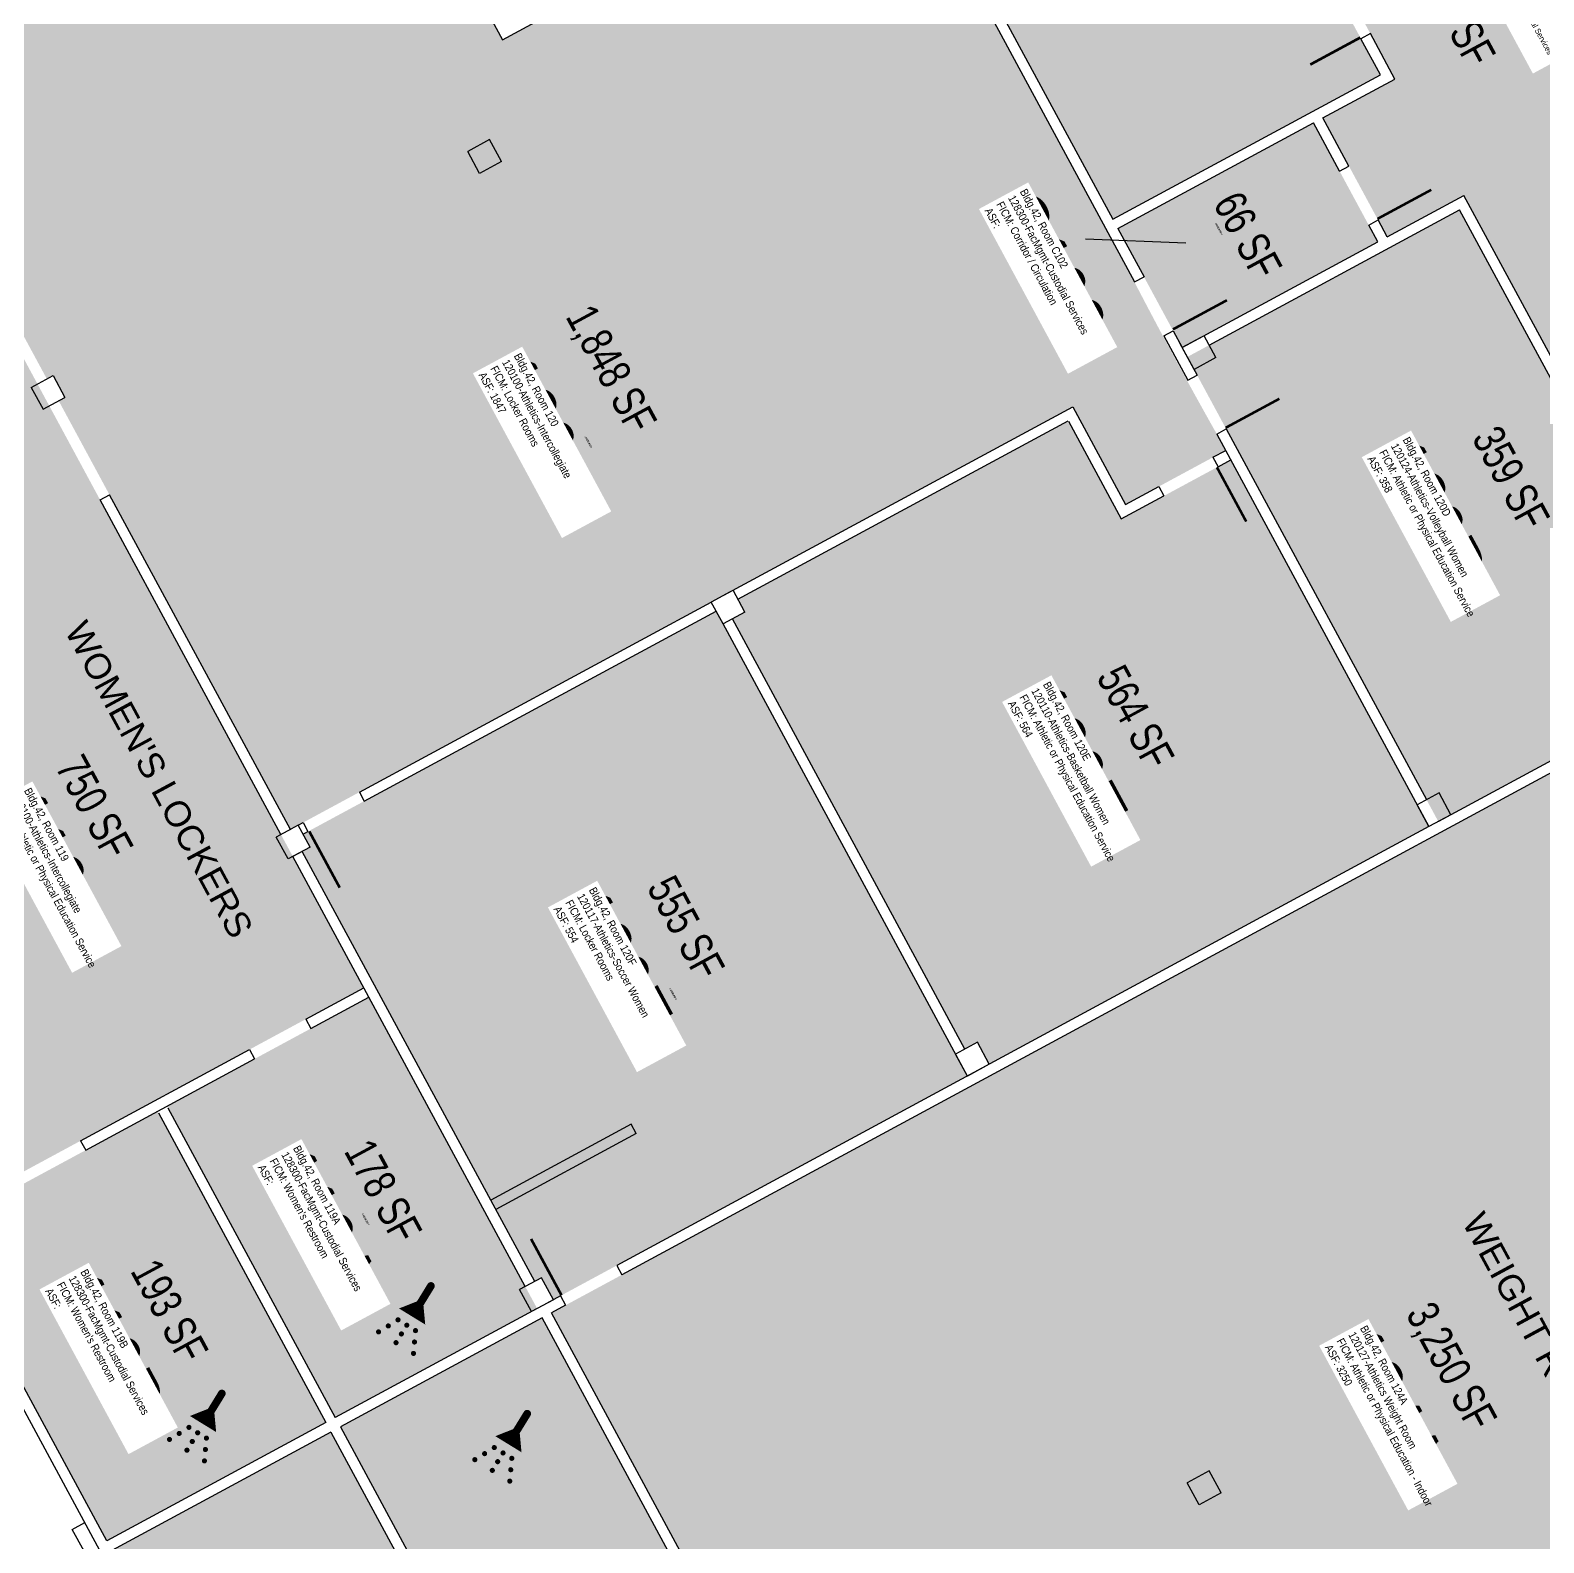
# Model space of a CAD drawing. Header units: inches. Extents: x 69218424 to 69222728, y 27664699 to 27668276.
# Drawn here: x 69218895 to 69219746, y 27665739 to 27666589 of the extents above; entities that cross this region are included whole.
import ezdxf
from ezdxf.enums import TextEntityAlignment as Align

# ---------------------------------------------------------------- set-up
doc = ezdxf.new("R2010")
doc.units = ezdxf.units.IN
doc.header["$LTSCALE"] = 240
doc.header["$MEASUREMENT"] = 0
doc.layers.get('0').update_dxf_attribs({"linetype": 'CONTINUOUS'})
for name, color, linetype in [('A-DOOR', 2, 'CONTINUOUS'), ('A-IDEN-ICON', 4, 'CONTINUOUS'), ('A-IDEN-RNUM', 7, 'CONTINUOUS'), ('A-IDEN-SNUM', 4, 'CONTINUOUS'), ('A-IDEN-TEXT', 4, 'CONTINUOUS'), ('A-IDEN-VNUM', 4, 'CONTINUOUS'), ('A-WALL', 5, 'CONTINUOUS'), ('AREA-TEXT', 3, 'CONTINUOUS'), ('Rooms-Category-Color', 7, 'CONTINUOUS'), ('Rooms-College-Color', 7, 'CONTINUOUS'), ('Rooms-Department-Color', 7, 'CONTINUOUS'), ('Rooms-Division-Color', 7, 'CONTINUOUS'), ('Rooms-Information', 7, 'CONTINUOUS')]:
    doc.layers.add(name, color=color, linetype=linetype)
doc.styles.add('CP_AREA', font='arial.ttf', dxfattribs={"height": 15})
doc.styles.add('CP_ROOMSNUMBER', font='arial.ttf', dxfattribs={"height": 1})
doc.styles.add('CP_ROOMVNUMBER', font='arial.ttf', dxfattribs={"width": 0.85, "height": 0.075})
doc.styles.get("Standard").update_dxf_attribs({"font": 'arial.ttf'})

# ---------------------------------------------------------------- blocks, each defined once
blk = doc.blocks.new('CPSHOWER')
at = {"color": 0, "linetype": 'ByBlock'}
blk.add_lwpolyline([(-0.015, 0.0396, 0, 0.06, 0), (0.005, 0.005, 0.06, 0.06, 0)], format="xyseb", dxfattribs=at)
for points, const_width in [([(-0.0319, 0.0624, 1), (-0.0281, 0.0689, 1)], 0.0075), ([(0.0302, -0.0036, 1), (0.0345, -0.0011, 1)], 0.005), ([(-0.0045, -0.0236, 1), (-0.0002, -0.0211, 1)], 0.005), ([(0.0128, -0.0136, 1), (0.0172, -0.0111, 1)], 0.005), ([(0.0228, -0.0309, 1), (0.0272, -0.0284, 1)], 0.005), ([(0.0488, -0.0159, 1), (0.0531, -0.0134, 1)], 0.005), ([(0.0675, -0.0282, 1), (0.0718, -0.0257, 1)], 0.005), ([(-0.0031, -0.0459, 1), (0.0012, -0.0434, 1)], 0.005), ([(0.0328, -0.0482, 1), (0.0372, -0.0457, 1)], 0.005), ([(-0.0018, -0.0682, 1), (0.0025, -0.0657, 1)], 0.005)]:
    blk.add_lwpolyline(points, format="xyb", close=True, dxfattribs=dict(at, const_width=const_width))
at = {"color": 0, "linetype": 'ByBlock', "const_width": 0.015}
blk.add_lwpolyline([(-0.01, 0.031), (-0.03, 0.0656)], dxfattribs=at)

msp = doc.modelspace()

# ---------------------------------------------------------------- hatches: boundary and pattern name
at = {"layer": 'Rooms-Category-Color', "true_color": 0xadadad}
for points in [[(69219575.81, 27666723.53), (69219586.36, 27666729.23), (69219620.59, 27666665.89), (69219609.16, 27666659.71), (69219648.14, 27666587.57), (69219661.93, 27666562.05), (69219621.46, 27666540.18), (69219628.76, 27666526.66), (69219657.61, 27666473.29), (69219700.71, 27666496.58), (69219813.84, 27666287.23), (69219824.92, 27666293.22), (69219912.38, 27666340.48), (69219520.17, 27667066.29), (69219419.88, 27667012.09)], [(69219617.14, 27666451.42), (69219652.33, 27666470.44), (69219623.49, 27666523.81), (69219616.18, 27666537.33), (69219506.21, 27666477.91), (69219518.11, 27666455.88), (69219542.36, 27666411.01)], [(69219085.03, 27666045.72), (69218971.54, 27665984.39), (69219066.15, 27665809.31), (69219179.64, 27665870.64)], [(69218937.7, 27665739.91), (69219060.87, 27665806.46), (69218966.26, 27665981.54), (69218843.1, 27665914.98)], [(69219270.1, 27665431.89), (69219353.67, 27665477.06), (69219383.59, 27665493.22), (69219182.49, 27665865.36), (69219069, 27665804.04)], [(69219141.65, 27665362.49), (69219189.16, 27665388.16), (69219264.82, 27665429.04), (69219063.72, 27665801.18), (69218940.55, 27665734.63)]]:
    msp.add_hatch(color=253, dxfattribs=at).paths.add_polyline_path(points)
at = {"layer": 'Rooms-Category-Color', "true_color": 0xfbafa2}
for points in [[(69219414.6, 27667009.24), (69219254.48, 27666922.71), (69219323.9, 27666794.23), (69219241.21, 27666749.54), (69219317.27, 27666608.78), (69219408.77, 27666658.22), (69219503.35, 27666483.18), (69219653.8, 27666564.48), (69219642.86, 27666584.71), (69219603.88, 27666656.85), (69219593.32, 27666651.15), (69219559.09, 27666714.49), (69219570.53, 27666720.67)], [(69218854.92, 27666162.34), (69218849.64, 27666159.49), (69218773.58, 27666300.25), (69218666.25, 27666242.25), (69218723.3, 27666136.68), (69218784.88, 27666169.96), (69218803.9, 27666134.77), (69218806.75, 27666129.49), (69218823.86, 27666097.82), (69218831.94, 27666082.86), (69218770.36, 27666049.58), (69218840.24, 27665920.26), (69218891.27, 27665947.83), (69218922.94, 27665964.95), (69219017.96, 27666016.29), (69219049.63, 27666033.4), (69219082.18, 27666050.99), (69218874.91, 27666434.57), (69218833.55, 27666511.11), (69218714.78, 27666446.93), (69218751.86, 27666378.31), (69218817.84, 27666413.97), (69218822.12, 27666406.05), (69218825.92, 27666399.01), (69218843.04, 27666367.34), (69218855.4, 27666344.47), (69218778.86, 27666303.11)], [(69219545.21, 27666405.73), (69219686.38, 27666144.47), (69219839.46, 27666227.19), (69219698.29, 27666488.45), (69219619.99, 27666446.14)], [(69219289.48, 27666258.44), (69219420.19, 27666016.55), (69219427.23, 27666020.35), (69219433.89, 27666008.03), (69219681.11, 27666141.62), (69219569.64, 27666347.89), (69219508.06, 27666314.62), (69219478.35, 27666369.6), (69219292.71, 27666269.29), (69219296.52, 27666262.25)], [(69219915.23, 27666335.2), (69219861.56, 27666306.2), (69219827.77, 27666287.94), (69219816.69, 27666281.95), (69219844.74, 27666230.05), (69219899.29, 27666259.52), (69219902.14, 27666254.24), (69219187.77, 27665868.22), (69219375.55, 27665520.71), (69219427.46, 27665548.76), (69219407.49, 27665585.71), (69219397.38, 27665580.24), (69219394.52, 27665585.52), (69219409.92, 27665593.84), (69219503.12, 27665421.37), (69220146.23, 27665768.89), (69220124.36, 27665809.36), (69220140.19, 27665817.91), (69220143.05, 27665812.64), (69220132.49, 27665806.93), (69220178.13, 27665722.47), (69220230.91, 27665751), (69220156.71, 27665888.32)]]:
    msp.add_hatch(color=21, dxfattribs=at).paths.add_polyline_path(points)
at = {"layer": 'Rooms-Category-Color', "true_color": 0xffe090}
h = msp.add_hatch(color=41, dxfattribs=at)
edge = h.paths.add_edge_path()
edge.add_line((69219277.54, 27666267.91), (69219288.1, 27666273.62))
edge.add_line((69219288.1, 27666273.62), (69219480.78, 27666377.73))
edge.add_line((69219480.78, 27666377.73), (69219510.49, 27666322.75))
edge.add_line((69219510.49, 27666322.75), (69219566.79, 27666353.17))
edge.add_line((69219566.79, 27666353.17), (69219561.8, 27666362.41))
edge.add_arc((69221949.83, 27667711.38), 2742.7, 207.30967, 209.46148, ccw=False)
edge.add_line((69219512.83, 27666453.03), (69219500.93, 27666475.05))
edge.add_line((69219500.93, 27666475.05), (69219498.08, 27666480.33))
edge.add_line((69219498.08, 27666480.33), (69219406.34, 27666650.09))
edge.add_line((69219406.34, 27666650.09), (69219314.85, 27666600.65))
edge.add_line((69219314.85, 27666600.65), (69219286.8, 27666652.56))
edge.add_line((69219286.8, 27666652.56), (69219160.11, 27666584.1))
edge.add_line((69219160.11, 27666584.1), (69219039.82, 27666806.72))
edge.add_line((69219039.82, 27666806.72), (69218761.81, 27666656.49))
edge.add_line((69218761.81, 27666656.49), (69218801.74, 27666582.59))
edge.add_line((69218801.74, 27666582.59), (69218818.86, 27666550.92))
edge.add_line((69218818.86, 27666550.92), (69218903.97, 27666393.4))
edge.add_line((69218903.97, 27666393.4), (69218907.49, 27666395.3))
edge.add_line((69218907.49, 27666395.3), (69218914.15, 27666382.99))
edge.add_line((69218914.15, 27666382.99), (69218910.63, 27666381.09))
edge.add_line((69218910.63, 27666381.09), (69219040.89, 27666140.03))
edge.add_line((69219040.89, 27666140.03), (69219277.54, 27666267.91))
msp.add_hatch(color=41, dxfattribs=at).paths.add_polyline_path([(69219280.27, 27666262.87), (69219048.02, 27666137.37), (69219051.95, 27666130.09), (69219047.55, 27666127.71), (69219178.26, 27665885.81), (69219182.11, 27665887.9), (69219188.77, 27665875.58), (69219421.57, 27666001.38)])
at = {"layer": 'Rooms-College-Color', "true_color": 0xadadad}
for points in [[(69219575.81, 27666723.53), (69219586.36, 27666729.23), (69219620.59, 27666665.89), (69219609.16, 27666659.71), (69219648.14, 27666587.57), (69219661.93, 27666562.05), (69219621.46, 27666540.18), (69219628.76, 27666526.66), (69219657.61, 27666473.29), (69219700.71, 27666496.58), (69219813.84, 27666287.23), (69219824.92, 27666293.22), (69219912.38, 27666340.48), (69219520.17, 27667066.29), (69219419.88, 27667012.09)], [(69219617.14, 27666451.42), (69219652.33, 27666470.44), (69219623.49, 27666523.81), (69219616.18, 27666537.33), (69219506.21, 27666477.91), (69219518.11, 27666455.88), (69219542.36, 27666411.01)], [(69219085.03, 27666045.72), (69218971.54, 27665984.39), (69219066.15, 27665809.31), (69219179.64, 27665870.64)], [(69218937.7, 27665739.91), (69219060.87, 27665806.46), (69218966.26, 27665981.54), (69218843.1, 27665914.98)], [(69219270.1, 27665431.89), (69219353.67, 27665477.06), (69219383.59, 27665493.22), (69219182.49, 27665865.36), (69219069, 27665804.04)], [(69219141.65, 27665362.49), (69219189.16, 27665388.16), (69219264.82, 27665429.04), (69219063.72, 27665801.18), (69218940.55, 27665734.63)]]:
    msp.add_hatch(color=253, dxfattribs=at).paths.add_polyline_path(points)
at = {"layer": 'Rooms-College-Color', "true_color": 0xffff64}
for points in [[(69219414.6, 27667009.24), (69219254.48, 27666922.71), (69219323.9, 27666794.23), (69219241.21, 27666749.54), (69219317.27, 27666608.78), (69219408.77, 27666658.22), (69219503.35, 27666483.18), (69219653.8, 27666564.48), (69219642.86, 27666584.71), (69219603.88, 27666656.85), (69219593.32, 27666651.15), (69219559.09, 27666714.49), (69219570.53, 27666720.67)], [(69218854.92, 27666162.34), (69218849.64, 27666159.49), (69218773.58, 27666300.25), (69218666.25, 27666242.25), (69218723.3, 27666136.68), (69218784.88, 27666169.96), (69218803.9, 27666134.77), (69218806.75, 27666129.49), (69218823.86, 27666097.82), (69218831.94, 27666082.86), (69218770.36, 27666049.58), (69218840.24, 27665920.26), (69218891.27, 27665947.83), (69218922.94, 27665964.95), (69219017.96, 27666016.29), (69219049.63, 27666033.4), (69219082.18, 27666050.99), (69218874.91, 27666434.57), (69218833.55, 27666511.11), (69218714.78, 27666446.93), (69218751.86, 27666378.31), (69218817.84, 27666413.97), (69218822.12, 27666406.05), (69218825.92, 27666399.01), (69218843.04, 27666367.34), (69218855.4, 27666344.47), (69218778.86, 27666303.11)], [(69219545.21, 27666405.73), (69219686.38, 27666144.47), (69219839.46, 27666227.19), (69219698.29, 27666488.45), (69219619.99, 27666446.14)], [(69219289.48, 27666258.44), (69219420.19, 27666016.55), (69219427.23, 27666020.35), (69219433.89, 27666008.03), (69219681.11, 27666141.62), (69219569.64, 27666347.89), (69219508.06, 27666314.62), (69219478.35, 27666369.6), (69219292.71, 27666269.29), (69219296.52, 27666262.25)], [(69219915.23, 27666335.2), (69219861.56, 27666306.2), (69219827.77, 27666287.94), (69219816.69, 27666281.95), (69219844.74, 27666230.05), (69219899.29, 27666259.52), (69219902.14, 27666254.24), (69219187.77, 27665868.22), (69219375.55, 27665520.71), (69219427.46, 27665548.76), (69219407.49, 27665585.71), (69219397.38, 27665580.24), (69219394.52, 27665585.52), (69219409.92, 27665593.84), (69219503.12, 27665421.37), (69220146.23, 27665768.89), (69220124.36, 27665809.36), (69220140.19, 27665817.91), (69220143.05, 27665812.64), (69220132.49, 27665806.93), (69220178.13, 27665722.47), (69220230.91, 27665751), (69220156.71, 27665888.32)], [(69219280.27, 27666262.87), (69219048.02, 27666137.37), (69219051.95, 27666130.09), (69219047.55, 27666127.71), (69219178.26, 27665885.81), (69219182.11, 27665887.9), (69219188.77, 27665875.58), (69219421.57, 27666001.38)]]:
    msp.add_hatch(color=51, dxfattribs=at).paths.add_polyline_path(points)
h = msp.add_hatch(color=51, dxfattribs=at)
edge = h.paths.add_edge_path()
edge.add_line((69219277.54, 27666267.91), (69219288.1, 27666273.62))
edge.add_line((69219288.1, 27666273.62), (69219480.78, 27666377.73))
edge.add_line((69219480.78, 27666377.73), (69219510.49, 27666322.75))
edge.add_line((69219510.49, 27666322.75), (69219566.79, 27666353.17))
edge.add_line((69219566.79, 27666353.17), (69219561.8, 27666362.41))
edge.add_arc((69221949.83, 27667711.38), 2742.7, 207.30967, 209.46148, ccw=False)
edge.add_line((69219512.83, 27666453.03), (69219500.93, 27666475.05))
edge.add_line((69219500.93, 27666475.05), (69219498.08, 27666480.33))
edge.add_line((69219498.08, 27666480.33), (69219406.34, 27666650.09))
edge.add_line((69219406.34, 27666650.09), (69219314.85, 27666600.65))
edge.add_line((69219314.85, 27666600.65), (69219286.8, 27666652.56))
edge.add_line((69219286.8, 27666652.56), (69219160.11, 27666584.1))
edge.add_line((69219160.11, 27666584.1), (69219039.82, 27666806.72))
edge.add_line((69219039.82, 27666806.72), (69218761.81, 27666656.49))
edge.add_line((69218761.81, 27666656.49), (69218801.74, 27666582.59))
edge.add_line((69218801.74, 27666582.59), (69218818.86, 27666550.92))
edge.add_line((69218818.86, 27666550.92), (69218903.97, 27666393.4))
edge.add_line((69218903.97, 27666393.4), (69218907.49, 27666395.3))
edge.add_line((69218907.49, 27666395.3), (69218914.15, 27666382.99))
edge.add_line((69218914.15, 27666382.99), (69218910.63, 27666381.09))
edge.add_line((69218910.63, 27666381.09), (69219040.89, 27666140.03))
edge.add_line((69219040.89, 27666140.03), (69219277.54, 27666267.91))
at = {"layer": 'Rooms-Department-Color', "true_color": 0xacacac}
for points in [[(69219575.81, 27666723.53), (69219586.36, 27666729.23), (69219620.59, 27666665.89), (69219609.16, 27666659.71), (69219648.14, 27666587.57), (69219661.93, 27666562.05), (69219621.46, 27666540.18), (69219628.76, 27666526.66), (69219657.61, 27666473.29), (69219700.71, 27666496.58), (69219813.84, 27666287.23), (69219824.92, 27666293.22), (69219912.38, 27666340.48), (69219520.17, 27667066.29), (69219419.88, 27667012.09)], [(69219617.14, 27666451.42), (69219652.33, 27666470.44), (69219623.49, 27666523.81), (69219616.18, 27666537.33), (69219506.21, 27666477.91), (69219518.11, 27666455.88), (69219542.36, 27666411.01)], [(69219085.03, 27666045.72), (69218971.54, 27665984.39), (69219066.15, 27665809.31), (69219179.64, 27665870.64)], [(69218937.7, 27665739.91), (69219060.87, 27665806.46), (69218966.26, 27665981.54), (69218843.1, 27665914.98)], [(69219270.1, 27665431.89), (69219353.67, 27665477.06), (69219383.59, 27665493.22), (69219182.49, 27665865.36), (69219069, 27665804.04)], [(69219141.65, 27665362.49), (69219189.16, 27665388.16), (69219264.82, 27665429.04), (69219063.72, 27665801.18), (69218940.55, 27665734.63)]]:
    msp.add_hatch(color=253, dxfattribs=at).paths.add_polyline_path(points)
at = {"layer": 'Rooms-Department-Color', "true_color": 0x604aed}
for points in [[(69219414.6, 27667009.24), (69219254.48, 27666922.71), (69219323.9, 27666794.23), (69219241.21, 27666749.54), (69219317.27, 27666608.78), (69219408.77, 27666658.22), (69219503.35, 27666483.18), (69219653.8, 27666564.48), (69219642.86, 27666584.71), (69219603.88, 27666656.85), (69219593.32, 27666651.15), (69219559.09, 27666714.49), (69219570.53, 27666720.67)], [(69218854.92, 27666162.34), (69218849.64, 27666159.49), (69218773.58, 27666300.25), (69218666.25, 27666242.25), (69218723.3, 27666136.68), (69218784.88, 27666169.96), (69218803.9, 27666134.77), (69218806.75, 27666129.49), (69218823.86, 27666097.82), (69218831.94, 27666082.86), (69218770.36, 27666049.58), (69218840.24, 27665920.26), (69218891.27, 27665947.83), (69218922.94, 27665964.95), (69219017.96, 27666016.29), (69219049.63, 27666033.4), (69219082.18, 27666050.99), (69218874.91, 27666434.57), (69218833.55, 27666511.11), (69218714.78, 27666446.93), (69218751.86, 27666378.31), (69218817.84, 27666413.97), (69218822.12, 27666406.05), (69218825.92, 27666399.01), (69218843.04, 27666367.34), (69218855.4, 27666344.47), (69218778.86, 27666303.11)], [(69219545.21, 27666405.73), (69219686.38, 27666144.47), (69219839.46, 27666227.19), (69219698.29, 27666488.45), (69219619.99, 27666446.14)], [(69219289.48, 27666258.44), (69219420.19, 27666016.55), (69219427.23, 27666020.35), (69219433.89, 27666008.03), (69219681.11, 27666141.62), (69219569.64, 27666347.89), (69219508.06, 27666314.62), (69219478.35, 27666369.6), (69219292.71, 27666269.29), (69219296.52, 27666262.25)], [(69219915.23, 27666335.2), (69219861.56, 27666306.2), (69219827.77, 27666287.94), (69219816.69, 27666281.95), (69219844.74, 27666230.05), (69219899.29, 27666259.52), (69219902.14, 27666254.24), (69219187.77, 27665868.22), (69219375.55, 27665520.71), (69219427.46, 27665548.76), (69219407.49, 27665585.71), (69219397.38, 27665580.24), (69219394.52, 27665585.52), (69219409.92, 27665593.84), (69219503.12, 27665421.37), (69220146.23, 27665768.89), (69220124.36, 27665809.36), (69220140.19, 27665817.91), (69220143.05, 27665812.64), (69220132.49, 27665806.93), (69220178.13, 27665722.47), (69220230.91, 27665751), (69220156.71, 27665888.32)], [(69219280.27, 27666262.87), (69219048.02, 27666137.37), (69219051.95, 27666130.09), (69219047.55, 27666127.71), (69219178.26, 27665885.81), (69219182.11, 27665887.9), (69219188.77, 27665875.58), (69219421.57, 27666001.38)]]:
    msp.add_hatch(color=173, dxfattribs=at).paths.add_polyline_path(points)
h = msp.add_hatch(color=173, dxfattribs=at)
edge = h.paths.add_edge_path()
edge.add_line((69219277.54, 27666267.91), (69219288.1, 27666273.62))
edge.add_line((69219288.1, 27666273.62), (69219480.78, 27666377.73))
edge.add_line((69219480.78, 27666377.73), (69219510.49, 27666322.75))
edge.add_line((69219510.49, 27666322.75), (69219566.79, 27666353.17))
edge.add_line((69219566.79, 27666353.17), (69219561.8, 27666362.41))
edge.add_arc((69221949.83, 27667711.38), 2742.7, 207.30967, 209.46148, ccw=False)
edge.add_line((69219512.83, 27666453.03), (69219500.93, 27666475.05))
edge.add_line((69219500.93, 27666475.05), (69219498.08, 27666480.33))
edge.add_line((69219498.08, 27666480.33), (69219406.34, 27666650.09))
edge.add_line((69219406.34, 27666650.09), (69219314.85, 27666600.65))
edge.add_line((69219314.85, 27666600.65), (69219286.8, 27666652.56))
edge.add_line((69219286.8, 27666652.56), (69219160.11, 27666584.1))
edge.add_line((69219160.11, 27666584.1), (69219039.82, 27666806.72))
edge.add_line((69219039.82, 27666806.72), (69218761.81, 27666656.49))
edge.add_line((69218761.81, 27666656.49), (69218801.74, 27666582.59))
edge.add_line((69218801.74, 27666582.59), (69218818.86, 27666550.92))
edge.add_line((69218818.86, 27666550.92), (69218903.97, 27666393.4))
edge.add_line((69218903.97, 27666393.4), (69218907.49, 27666395.3))
edge.add_line((69218907.49, 27666395.3), (69218914.15, 27666382.99))
edge.add_line((69218914.15, 27666382.99), (69218910.63, 27666381.09))
edge.add_line((69218910.63, 27666381.09), (69219040.89, 27666140.03))
edge.add_line((69219040.89, 27666140.03), (69219277.54, 27666267.91))
at = {"layer": 'Rooms-Division-Color', "true_color": 0xadadad}
for points in [[(69219575.81, 27666723.53), (69219586.36, 27666729.23), (69219620.59, 27666665.89), (69219609.16, 27666659.71), (69219648.14, 27666587.57), (69219661.93, 27666562.05), (69219621.46, 27666540.18), (69219628.76, 27666526.66), (69219657.61, 27666473.29), (69219700.71, 27666496.58), (69219813.84, 27666287.23), (69219824.92, 27666293.22), (69219912.38, 27666340.48), (69219520.17, 27667066.29), (69219419.88, 27667012.09)], [(69219617.14, 27666451.42), (69219652.33, 27666470.44), (69219623.49, 27666523.81), (69219616.18, 27666537.33), (69219506.21, 27666477.91), (69219518.11, 27666455.88), (69219542.36, 27666411.01)], [(69219085.03, 27666045.72), (69218971.54, 27665984.39), (69219066.15, 27665809.31), (69219179.64, 27665870.64)], [(69218937.7, 27665739.91), (69219060.87, 27665806.46), (69218966.26, 27665981.54), (69218843.1, 27665914.98)], [(69219270.1, 27665431.89), (69219353.67, 27665477.06), (69219383.59, 27665493.22), (69219182.49, 27665865.36), (69219069, 27665804.04)], [(69219141.65, 27665362.49), (69219189.16, 27665388.16), (69219264.82, 27665429.04), (69219063.72, 27665801.18), (69218940.55, 27665734.63)]]:
    msp.add_hatch(color=253, dxfattribs=at).paths.add_polyline_path(points)
at = {"layer": 'Rooms-Division-Color', "true_color": 0x604aed}
for points in [[(69219414.6, 27667009.24), (69219254.48, 27666922.71), (69219323.9, 27666794.23), (69219241.21, 27666749.54), (69219317.27, 27666608.78), (69219408.77, 27666658.22), (69219503.35, 27666483.18), (69219653.8, 27666564.48), (69219642.86, 27666584.71), (69219603.88, 27666656.85), (69219593.32, 27666651.15), (69219559.09, 27666714.49), (69219570.53, 27666720.67)], [(69218854.92, 27666162.34), (69218849.64, 27666159.49), (69218773.58, 27666300.25), (69218666.25, 27666242.25), (69218723.3, 27666136.68), (69218784.88, 27666169.96), (69218803.9, 27666134.77), (69218806.75, 27666129.49), (69218823.86, 27666097.82), (69218831.94, 27666082.86), (69218770.36, 27666049.58), (69218840.24, 27665920.26), (69218891.27, 27665947.83), (69218922.94, 27665964.95), (69219017.96, 27666016.29), (69219049.63, 27666033.4), (69219082.18, 27666050.99), (69218874.91, 27666434.57), (69218833.55, 27666511.11), (69218714.78, 27666446.93), (69218751.86, 27666378.31), (69218817.84, 27666413.97), (69218822.12, 27666406.05), (69218825.92, 27666399.01), (69218843.04, 27666367.34), (69218855.4, 27666344.47), (69218778.86, 27666303.11)], [(69219545.21, 27666405.73), (69219686.38, 27666144.47), (69219839.46, 27666227.19), (69219698.29, 27666488.45), (69219619.99, 27666446.14)], [(69219289.48, 27666258.44), (69219420.19, 27666016.55), (69219427.23, 27666020.35), (69219433.89, 27666008.03), (69219681.11, 27666141.62), (69219569.64, 27666347.89), (69219508.06, 27666314.62), (69219478.35, 27666369.6), (69219292.71, 27666269.29), (69219296.52, 27666262.25)], [(69219915.23, 27666335.2), (69219861.56, 27666306.2), (69219827.77, 27666287.94), (69219816.69, 27666281.95), (69219844.74, 27666230.05), (69219899.29, 27666259.52), (69219902.14, 27666254.24), (69219187.77, 27665868.22), (69219375.55, 27665520.71), (69219427.46, 27665548.76), (69219407.49, 27665585.71), (69219397.38, 27665580.24), (69219394.52, 27665585.52), (69219409.92, 27665593.84), (69219503.12, 27665421.37), (69220146.23, 27665768.89), (69220124.36, 27665809.36), (69220140.19, 27665817.91), (69220143.05, 27665812.64), (69220132.49, 27665806.93), (69220178.13, 27665722.47), (69220230.91, 27665751), (69220156.71, 27665888.32)], [(69219280.27, 27666262.87), (69219048.02, 27666137.37), (69219051.95, 27666130.09), (69219047.55, 27666127.71), (69219178.26, 27665885.81), (69219182.11, 27665887.9), (69219188.77, 27665875.58), (69219421.57, 27666001.38)]]:
    msp.add_hatch(color=173, dxfattribs=at).paths.add_polyline_path(points)
h = msp.add_hatch(color=173, dxfattribs=at)
edge = h.paths.add_edge_path()
edge.add_line((69219277.54, 27666267.91), (69219288.1, 27666273.62))
edge.add_line((69219288.1, 27666273.62), (69219480.78, 27666377.73))
edge.add_line((69219480.78, 27666377.73), (69219510.49, 27666322.75))
edge.add_line((69219510.49, 27666322.75), (69219566.79, 27666353.17))
edge.add_line((69219566.79, 27666353.17), (69219561.8, 27666362.41))
edge.add_arc((69221949.83, 27667711.38), 2742.7, 207.30967, 209.46148, ccw=False)
edge.add_line((69219512.83, 27666453.03), (69219500.93, 27666475.05))
edge.add_line((69219500.93, 27666475.05), (69219498.08, 27666480.33))
edge.add_line((69219498.08, 27666480.33), (69219406.34, 27666650.09))
edge.add_line((69219406.34, 27666650.09), (69219314.85, 27666600.65))
edge.add_line((69219314.85, 27666600.65), (69219286.8, 27666652.56))
edge.add_line((69219286.8, 27666652.56), (69219160.11, 27666584.1))
edge.add_line((69219160.11, 27666584.1), (69219039.82, 27666806.72))
edge.add_line((69219039.82, 27666806.72), (69218761.81, 27666656.49))
edge.add_line((69218761.81, 27666656.49), (69218801.74, 27666582.59))
edge.add_line((69218801.74, 27666582.59), (69218818.86, 27666550.92))
edge.add_line((69218818.86, 27666550.92), (69218903.97, 27666393.4))
edge.add_line((69218903.97, 27666393.4), (69218907.49, 27666395.3))
edge.add_line((69218907.49, 27666395.3), (69218914.15, 27666382.99))
edge.add_line((69218914.15, 27666382.99), (69218910.63, 27666381.09))
edge.add_line((69218910.63, 27666381.09), (69219040.89, 27666140.03))
edge.add_line((69219040.89, 27666140.03), (69219277.54, 27666267.91))

# ---------------------------------------------------------------- linework, layer by layer
at = {"layer": 'A-DOOR'}
for points in [[(69219642.5, 27666585.37, 1.5, 1.5, 0), (69219614.35, 27666570.16, 0, 0, 0), (69219614.71, 27666569.5, 0, 0, -0.414214), (69219627.65, 27666612.87, 0, 0, -0.414214)], [(69219652.13, 27666483.39, 1.43, 1.43, 0), (69219682.4, 27666499.74, 0, 0, 0), (69219682.74, 27666499.11, 0, 0, 0.414214), (69219636.11, 27666513.03, 0, 0, 0.414214)], [(69219537.21, 27666421.29, 1.43, 1.43, 0), (69219567.48, 27666437.64, 0, 0, 0), (69219567.82, 27666437.01, 0, 0, 0.414214), (69219521.19, 27666450.93, 0, 0, 0.414214)], [(69219566.74, 27666365.89, 1.43, 1.43, 0), (69219597.01, 27666382.25, 0, 0, 0), (69219597.35, 27666381.62, 0, 0, 0.414214), (69219550.72, 27666395.53, 0, 0, 0.414214)], [(69219561.86, 27666343.69, 1.44, 1.44, 0), (69219578.33, 27666313.2, 0, 0, 0), (69219578.97, 27666313.54, 0, 0, -0.414214), (69219532.01, 27666327.56, 0, 0, -0.414214)], [(69219051.52, 27666138.96, 1.5, 1.5, 0), (69219068.64, 27666107.29, 0, 0, 0), (69219067.98, 27666106.93, 0, 0, 0.414214), (69219082.54, 27666155.72, 0, 0, 0.414214)], [(69219193.37, 27665878.06, 1.5, 1.5, 0), (69219176.26, 27665909.73, 0, 0, 0), (69219175.6, 27665909.38, 0, 0, -0.414214), (69219224.38, 27665894.82, 0, 0, -0.414214)]]:
    msp.add_lwpolyline(points, format="xyseb", dxfattribs=at)
at = {"layer": 'A-IDEN-VNUM'}
msp.add_line((69219488.03, 27666472.08), (69219544.47, 27666469.86), dxfattribs=at)
at = {"layer": 'A-WALL'}
for p, q in [((69219039.82, 27666806.72), (69219160.11, 27666584.1)), ((69219408.77, 27666658.22), (69219503.35, 27666483.18)), ((69219160.11, 27666584.1), (69219286.8, 27666652.56)), ((69219406.34, 27666650.09), (69219515.6, 27666447.91)), ((69219648.14, 27666587.57), (69219642.86, 27666584.71)), ((69219653.8, 27666564.48), (69219642.86, 27666584.71)), ((69219661.93, 27666562.05), (69219648.14, 27666587.57)), ((69219503.35, 27666483.18), (69219653.8, 27666564.48)), ((69219621.46, 27666540.18), (69219661.93, 27666562.05)), ((69219636.13, 27666513.04), (69219621.46, 27666540.18)), ((69219506.21, 27666477.91), (69219616.18, 27666537.33)), ((69219630.85, 27666510.18), (69219616.18, 27666537.33)), ((69219152.95, 27666527.94), (69219140.63, 27666521.29)), ((69219147.29, 27666508.97), (69219140.63, 27666521.29)), ((69219159.6, 27666515.62), (69219152.95, 27666527.94)), ((69219159.6, 27666515.62), (69219147.29, 27666508.97)), ((69219630.85, 27666510.18), (69219636.13, 27666513.04)), ((69219657.61, 27666473.29), (69219700.71, 27666496.58)), ((69219844.74, 27666230.05), (69219700.71, 27666496.58)), ((69219557.53, 27666412.39), (69219698.29, 27666488.45)), ((69219839.46, 27666227.19), (69219698.29, 27666488.45)), ((69219647.21, 27666479.91), (69219652.48, 27666482.76)), ((69219652.33, 27666470.44), (69219647.21, 27666479.91)), ((69219657.61, 27666473.29), (69219652.48, 27666482.76)), ((69219506.21, 27666477.91), (69219520.88, 27666450.76)), ((69219542.36, 27666411.01), (69219652.33, 27666470.44)), ((69219515.6, 27666447.91), (69219520.88, 27666450.76)), ((69219531.96, 27666417.63), (69219537.24, 27666420.49)), ((69219537.24, 27666420.49), (69219542.36, 27666411.01)), ((69219531.96, 27666417.63), (69219545.44, 27666392.68)), ((69219540.91, 27666413.68), (69219550.72, 27666395.53)), ((69219552.91, 27666416.72), (69219542.36, 27666411.01)), ((69219549.01, 27666398.69), (69219542.36, 27666411.01)), ((69219561.33, 27666405.35), (69219554.68, 27666417.67)), ((69219561.33, 27666405.35), (69219549.01, 27666398.69)), ((69218895.18, 27666388.65), (69218907.49, 27666395.3)), ((69218907.49, 27666395.3), (69218914.15, 27666382.99)), ((69219545.44, 27666392.68), (69219550.72, 27666395.53)), ((69218895.18, 27666388.65), (69218901.83, 27666376.33)), ((69218901.83, 27666376.33), (69218914.15, 27666382.99)), ((69219284.58, 27666271.72), (69219480.78, 27666377.73)), ((69219480.78, 27666377.73), (69219510.49, 27666322.75)), ((69219292.51, 27666269.48), (69219478.14, 27666369.8)), ((69219478.35, 27666369.6), (69219508.06, 27666314.62)), ((69219561.8, 27666362.41), (69219567.08, 27666365.26)), ((69219561.8, 27666362.41), (69219681.11, 27666141.62)), ((69219567.08, 27666365.26), (69219679.73, 27666156.79)), ((69219559.64, 27666349.31), (69219566.79, 27666353.17)), ((69219559.64, 27666349.31), (69219562.49, 27666344.03)), ((69219562.49, 27666344.03), (69219569.64, 27666347.89)), ((69219035.61, 27666137.18), (69218933.87, 27666325.45)), ((69219040.89, 27666140.03), (69218939.15, 27666328.3)), ((69219508.06, 27666314.62), (69219532.01, 27666327.56)), ((69219510.49, 27666322.75), (69219529.15, 27666332.83)), ((69219529.15, 27666332.83), (69219532.01, 27666327.56)), ((69219296.52, 27666262.25), (69219289.86, 27666274.57)), ((69219079.68, 27666160.99), (69219277.54, 27666267.91)), ((69219288.1, 27666273.62), (69219277.54, 27666267.91)), ((69219284.2, 27666255.59), (69219277.54, 27666267.91)), ((69219082.41, 27666155.95), (69219280.27, 27666262.87)), ((69219296.52, 27666262.25), (69219284.2, 27666255.59)), ((69219420.19, 27666016.55), (69219289.48, 27666258.44)), ((69219902.14, 27666254.24), (69219227.24, 27665889.54)), ((69219421.57, 27666001.38), (69219284.2, 27666255.59)), ((69219839.46, 27666227.19), (69219686.38, 27666144.47)), ((69219079.68, 27666160.99), (69219082.41, 27666155.95)), ((69219686.77, 27666160.6), (69219674.45, 27666153.94)), ((69219693.43, 27666148.28), (69219686.77, 27666160.6)), ((69219681.11, 27666141.62), (69219674.45, 27666153.94)), ((69219693.43, 27666148.28), (69219681.11, 27666141.62)), ((69219045.29, 27666142.41), (69219032.97, 27666135.75)), ((69219040.89, 27666140.03), (69219035.61, 27666137.18)), ((69219045.29, 27666142.41), (69219048.01, 27666143.88)), ((69219051.95, 27666130.09), (69219045.29, 27666142.41)), ((69219048.01, 27666143.88), (69219050.74, 27666138.84)), ((69219048.02, 27666137.37), (69219050.74, 27666138.84)), ((69219681.11, 27666141.62), (69219224.38, 27665894.82)), ((69219039.63, 27666123.43), (69219032.97, 27666135.75)), ((69219051.95, 27666130.09), (69219039.63, 27666123.43)), ((69219047.55, 27666127.71), (69219042.27, 27666124.86)), ((69219172.98, 27665882.96), (69219042.27, 27666124.86)), ((69219178.26, 27665885.81), (69219047.55, 27666127.71)), ((69219293.73, 27665068.43), (69218750.82, 27666073.13)), ((69219049.63, 27666033.4), (69219082.18, 27666050.99)), ((69219052.48, 27666028.13), (69219085.03, 27666045.72)), ((69219049.63, 27666033.4), (69219052.48, 27666028.13)), ((69219049.63, 27666033.4), (69219052.48, 27666028.13)), ((69219427.23, 27666020.35), (69219414.91, 27666013.7)), ((69219433.89, 27666008.03), (69219427.23, 27666020.35)), ((69218922.94, 27665964.95), (69219017.96, 27666016.29)), ((69218925.8, 27665959.67), (69219020.81, 27666011.01)), ((69219017.96, 27666016.29), (69219020.81, 27666011.01)), ((69219017.96, 27666016.29), (69219020.81, 27666011.01)), ((69219421.57, 27666001.38), (69219414.91, 27666013.7)), ((69219433.89, 27666008.03), (69219421.57, 27666001.38)), ((69218966.74, 27665980.66), (69219060.87, 27665806.46)), ((69218972.02, 27665983.51), (69219066.15, 27665809.31)), ((69219232.55, 27665974.25), (69219153.54, 27665931.56)), ((69219235.4, 27665968.98), (69219156.39, 27665926.28)), ((69219235.4, 27665968.98), (69219232.55, 27665974.25)), ((69218922.94, 27665964.95), (69218925.8, 27665959.67)), ((69218922.94, 27665964.95), (69218925.8, 27665959.67)), ((69218937.7, 27665739.91), (69218843.1, 27665914.98)), ((69219224.38, 27665894.82), (69219227.24, 27665889.54)), ((69219182.11, 27665887.9), (69219169.79, 27665881.24)), ((69219188.77, 27665875.58), (69219182.11, 27665887.9)), ((69219176.45, 27665868.92), (69219169.79, 27665881.24)), ((69219188.77, 27665875.58), (69219176.45, 27665868.92)), ((69219192.71, 27665877.71), (69219184.92, 27665873.49)), ((69219192.71, 27665877.71), (69219195.56, 27665872.43)), ((69219179.64, 27665870.64), (69219066.15, 27665809.31)), ((69219195.56, 27665872.43), (69219187.77, 27665868.22)), ((69219308.54, 27665644.72), (69219187.77, 27665868.22)), ((69219182.49, 27665865.36), (69219069, 27665804.04)), ((69219303.26, 27665641.87), (69219182.49, 27665865.36)), ((69219060.87, 27665806.46), (69218937.7, 27665739.91)), ((69219063.72, 27665801.18), (69218940.55, 27665734.63)), ((69219063.72, 27665801.18), (69219264.82, 27665429.04)), ((69219069, 27665804.04), (69219270.1, 27665431.89)), ((69219557.51, 27665779.26), (69219545.19, 27665772.6)), ((69219551.85, 27665760.28), (69219545.19, 27665772.6)), ((69219564.17, 27665766.94), (69219557.51, 27665779.26)), ((69219564.17, 27665766.94), (69219551.85, 27665760.28)), ((69218918.25, 27665746.45), (69218925.29, 27665750.25)), ((69218924.91, 27665734.13), (69218918.25, 27665746.45))]:
    msp.add_line(p, q, dxfattribs=at)
msp.add_lwpolyline([(69218933.87, 27666325.45), (69218939.15, 27666328.3)], dxfattribs=at)

# ---------------------------------------------------------------- block references
at = {"layer": 'A-IDEN-ICON', "xscale": 288, "yscale": 288, "zscale": 288, "rotation": 298.39}
for p in [(69219107.41, 27665866.72), (69218989.85, 27665806.26), (69219161.55, 27665794.9)]:
    msp.add_blockref('CPSHOWER', p, dxfattribs=at)

# ---------------------------------------------------------------- texts
at = {"layer": 'A-IDEN-RNUM', "style": 'CP_ROOMSNUMBER', "width": 0.85}
for s, p in [('C102-00', (69219562.95, 27666477.73)), ('0120-00', (69219208.45, 27666357.92)), ('0120-D0', (69219681.04, 27666326.86)), ('0120-E0', (69219467.63, 27666195.35)), ('0119-00', (69218916.42, 27666113.74)), ('0120-F0', (69219256.07, 27666047.53)), ('0119-A0', (69219083.19, 27665920.82)), ('0119-B0', (69218951.15, 27665851.75))]:
    msp.add_text(s, height=0.96, rotation=298.39, dxfattribs=at).set_placement(p, align=Align.MIDDLE)
at = {"layer": 'A-IDEN-SNUM', "style": 'CP_ROOMSNUMBER', "width": 0.85}
for s, p in [('0420C10200', (69219562.95, 27666477.73)), ('0420012000', (69219208.45, 27666357.92)), ('04200120D0', (69219681.04, 27666326.86)), ('04200120E0', (69219467.63, 27666195.35)), ('0420011900', (69218916.42, 27666113.74)), ('04200120F0', (69219256.07, 27666047.53)), ('04200119A0', (69219083.19, 27665920.82)), ('04200119B0', (69218951.15, 27665851.75))]:
    msp.add_text(s, height=0.96, rotation=298.39, dxfattribs=at).set_placement(p, align=Align.MIDDLE)
at = {"layer": 'A-IDEN-TEXT'}
for s, p in [("WOMEN'S LOCKERS", (69218913.62, 27666251.93)), ('WEIGHT ROOM', (69219699.35, 27665919.32))]:
    msp.add_text(s, height=14.4, rotation=298.39, dxfattribs=at).set_placement(p)
at = {"layer": 'A-IDEN-VNUM', "style": 'CP_ROOMVNUMBER', "width": 0.85}
for s, height, p in [('121C', 22.5, (69219730.99, 27666607.86)), ('C102', 31.5, (69219466.16, 27666456.15)), ('120', 31.5, (69219175.04, 27666375.54)), ('120D', 31.5, (69219681.24, 27666316.51)), ('120E', 31.5, (69219478.53, 27666179.78)), ('119', 31.5, (69218899.62, 27666131.07)), ('120F', 31.5, (69219222.66, 27666065.15)), ('119A', 31.5, (69219056.86, 27665918.91)), ('119B', 31.5, (69218937.27, 27665849.39)), ('124A', 31.5, (69219657.05, 27665817.85))]:
    msp.add_text(s, height=height, rotation=298.39, dxfattribs=at).set_placement(p, align=Align.MIDDLE)
at = {"layer": 'AREA-TEXT', "style": 'CP_AREA', "width": 0.75}
for s, p in [('37 SF', (69219699.32, 27666593.66)), ('66 SF', (69219579.27, 27666474.17)), ('1,848 SF', (69219221.46, 27666399.05)), ('359 SF', (69219727.29, 27666337.68)), ('564 SF', (69219516.19, 27666203.22)), ('750 SF', (69218930.79, 27666152.76)), ('555 SF', (69219263.4, 27666084.83)), ('178 SF', (69219093.12, 27665936.67)), ('193 SF', (69218972.98, 27665869.3)), ('3,250 SF', (69219693.89, 27665838.2))]:
    msp.add_text(s, height=18, rotation=298.39, dxfattribs=at).set_placement(p, align=Align.MIDDLE_CENTER)

# ---------------------------------------------------------------- next in the draw order: texts
at = {"layer": 'Rooms-Information', "attachment_point": 7, "rotation": 298.39, "style": 'CP_ROOMVNUMBER', "bg_fill": 3, "box_fill_scale": 1.5, "bg_fill_color": 256, "bg_fill_true_color": 13158600, "bg_fill_transparency": 0}
for s, insert, char_height, width in [('Bldg.42, Room 121C^M^J128300-FacMgmt-Custodial Services^M^JFICM: Custodial^M^JASF: ', (69219705.91, 27666630.61), 3.2143, 72), ('Bldg.42, Room C102^M^J128300-FacMgmt-Custodial Services^M^JFICM: Corridor / Circulation^M^JASF: ', (69219431.05, 27666487.99), 4.5, 100.8), ('Bldg.42, Room 120^M^J120100-Athletics-Intercollegiate^M^JFICM: Locker Rooms^M^JASF: 1847', (69219146.53, 27666395.6), 4.5, 100.8), ('Bldg.42, Room 120D^M^J120124-Athletics-Volleyball Women^M^JFICM: Athletic or Physical Education Service^M^JASF: 358', (69219646.31, 27666348.45), 4.5, 100.8), ('Bldg.42, Room 120E^M^J120110-Athletics-Basketball Women^M^JFICM: Athletic or Physical Education Service^M^JASF: 564', (69219444.08, 27666210.81), 4.5, 100.8), ('Bldg.42, Room 119^M^J120100-Athletics-Intercollegiate^M^JFICM: Athletic or Physical Education Service^M^JASF: 750', (69218871.11, 27666151.13), 4.5, 100.8), ('Bldg.42, Room 120F^M^J120117-Athletics-Soccer Women^M^JFICM: Locker Rooms^M^JASF: 554', (69219188.71, 27666095.26), 4.5, 100.8), ("Bldg.42, Room 119A^M^J128300-FacMgmt-Custodial Services^M^JFICM: Women's Restroom^M^JASF: ", (69219022.4, 27665949.97), 4.5, 100.8), ("Bldg.42, Room 119B^M^J128300-FacMgmt-Custodial Services^M^JFICM: Women's Restroom^M^JASF: ", (69218902.82, 27665880.43), 4.5, 100.8), ('Bldg.42, Room 124A^M^J120127-Athletics Weight Room^M^JFICM: Athletic or Physical Education - Indoor^M^JASF: 3250', (69219622.35, 27665848.78), 4.5, 100.8)]:
    msp.add_mtext(s, dxfattribs=dict(at, insert=insert, char_height=char_height, width=width))

doc.saveas('drawing.dxf')
